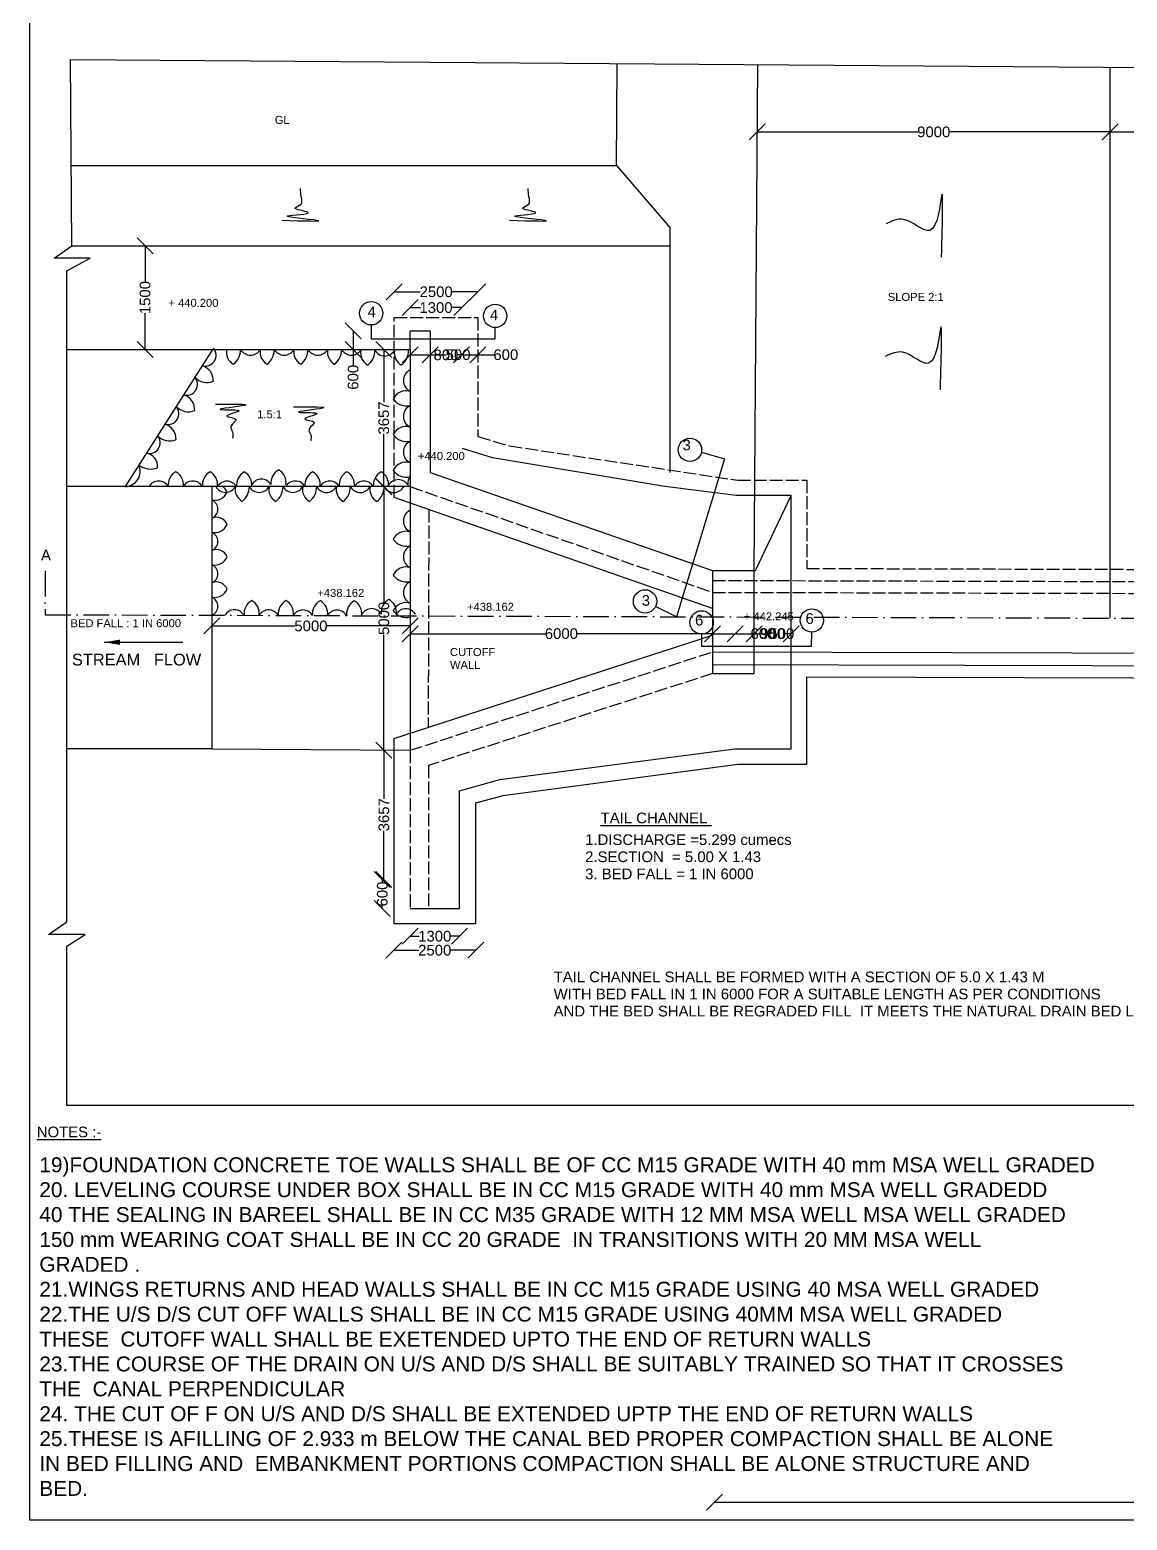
# Model space of a CAD drawing. Header units: millimetres. Extents: x 5759293 to 5767347, y 20978867 to 20983265.
# Drawn here: x 5759293 to 5761352, y 20978871 to 20981665 of the extents above; entities that cross this region are included whole.
import ezdxf

# ---------------------------------------------------------------- set-up
doc = ezdxf.new("R2010")
doc.units = ezdxf.units.MM
doc.header["$MEASUREMENT"] = 0
doc.linetypes.add('ACAD_ISO02W100', pattern=[15, 12, -3])
doc.linetypes.add('ACAD_ISO10W100', pattern=[18, 12, -3, 0, -3])
for name, color, linetype in [('DIMENSIONS', 7, 'Continuous'), ('DRAWING', 2, 'Continuous'), ('TEXT', 7, 'Continuous')]:
    doc.layers.add(name, color=color, linetype=linetype)
doc.styles.get("Standard").update_dxf_attribs({"font": 'arial.ttf', "height": 20})
doc.dimstyles.get("Standard").update_dxf_attribs({"dimtxt": 12, "dimasz": 30, "dimexe": 0.18, "dimexo": 0.0625, "dimgap": 0.09, "dimtad": 0, "dimdec": 0, "dimzin": 0, "dimdsep": 46, "dimtxsty": 'Standard', "dimblk": 'OBLIQUE', "dimcen": 0.09, "dimse1": 1, "dimse2": 1, "dimadec": 0, "dimazin": 0, "dimtfac": 1, "dimtdec": 0, "dimtofl": 0, "dimtmove": 0, "dimatfit": 3, "dimfxl": 1, "dimtolj": 1, "dimtzin": 0, "dimarcsym": 0})

# ---------------------------------------------------------------- blocks, each defined once
blk = doc.blocks.new('_Oblique')
at = {"color": 0, "linetype": 'ByBlock', "lineweight": -2}
blk.add_line((-0.5, -0.5), (0.5, 0.5), dxfattribs=at)
blk = doc.blocks.new('*D25')
at = {"layer": 'Defpoints', "color": 0, "transparency": 16777216}
for p in [(5760577.4, 20982123.5), (5764838.6, 20982106.5), (5764838.6, 20978904.5)]:
    blk.add_point(p, dxfattribs=at)
at = {"layer": 'DIMENSIONS', "color": 0, "lineweight": -2, "transparency": 16777216}
for p, q in [((5760577.4, 20978904.5), (5762670.1, 20978904.5)), ((5764838.6, 20978904.5), (5762745.9, 20978904.5))]:
    blk.add_line(p, q, dxfattribs=at)
at = {"layer": 'DIMENSIONS', "color": 0, "lineweight": -2, "transparency": 16777216, "xscale": 30, "yscale": 30, "zscale": 30, "rotation": 180}
blk.add_blockref('_Oblique', (5760577.4, 20978904.5), dxfattribs=at)
at = {"layer": 'DIMENSIONS', "color": 0, "lineweight": -2, "transparency": 16777216, "xscale": 30, "yscale": 30, "zscale": 30}
blk.add_blockref('_Oblique', (5764838.6, 20978904.5), dxfattribs=at)
at = {"layer": 'DIMENSIONS', "color": 0, "transparency": 16777216, "insert": (5762708, 20978904.5), "char_height": 20, "attachment_point": 5}
blk.add_mtext('\\A1;60725', dxfattribs=at)
blk = doc.blocks.new('*D51')
at = {"layer": 'Defpoints', "color": 0, "transparency": 16777216}
for p in [(5759509.2, 20981260.3), (5759509.2, 20981066), (5759509.2, 20981066)]:
    blk.add_point(p, dxfattribs=at)
at = {"layer": 'DIMENSIONS', "color": 0, "lineweight": -2, "transparency": 16777216}
for p, q in [((5759509.2, 20981260.3), (5759509.2, 20981192.2)), ((5759509.2, 20981066), (5759509.2, 20981134.2))]:
    blk.add_line(p, q, dxfattribs=at)
at = {"layer": 'DIMENSIONS', "color": 0, "lineweight": -2, "transparency": 16777216, "xscale": 30, "yscale": 30, "zscale": 30}
for p, rotation in [((5759509.2, 20981260.3), 90), ((5759509.2, 20981066), 270)]:
    blk.add_blockref('_Oblique', p, dxfattribs=dict(at, rotation=rotation))
at = {"layer": 'DIMENSIONS', "color": 0, "transparency": 16777216, "insert": (5759509.2, 20981163.2), "char_height": 20, "attachment_point": 5, "rotation": 90}
blk.add_mtext('\\A1;1500', dxfattribs=at)
blk = doc.blocks.new('*D52')
at = {"layer": 'Defpoints', "color": 0, "transparency": 16777216}
for p in [(5760006.4, 20981100.8), (5759899.4, 20981066), (5760006.4, 20981066)]:
    blk.add_point(p, dxfattribs=at)
at = {"layer": 'DIMENSIONS', "color": 0, "lineweight": -2, "transparency": 16777216}
for p, q in [((5759899.4, 20981100.8), (5759899.4, 20981066)), ((5759899.4, 20981066), (5759899.4, 20981036))]:
    blk.add_line(p, q, dxfattribs=at)
at = {"layer": 'DIMENSIONS', "color": 0, "lineweight": -2, "transparency": 16777216, "xscale": 30, "yscale": 30, "zscale": 30}
for p, rotation in [((5759899.4, 20981100.8), 90), ((5759899.4, 20981066), 270)]:
    blk.add_blockref('_Oblique', p, dxfattribs=dict(at, rotation=rotation))
at = {"layer": 'DIMENSIONS', "color": 0, "transparency": 16777216, "insert": (5759899.4, 20981013.8), "char_height": 20, "attachment_point": 5, "rotation": 90}
blk.add_mtext('\\A1;600', dxfattribs=at)
blk = doc.blocks.new('*D53')
at = {"layer": 'Defpoints', "color": 0, "transparency": 16777216}
for p in [(5760103.5, 20981144.4), (5760006.4, 20981100.8), (5760103.5, 20981100.8)]:
    blk.add_point(p, dxfattribs=at)
at = {"layer": 'DIMENSIONS', "color": 0, "lineweight": -2, "transparency": 16777216}
for p, q in [((5760006.4, 20981144.4), (5760026, 20981144.4)), ((5760103.5, 20981144.4), (5760083.9, 20981144.4))]:
    blk.add_line(p, q, dxfattribs=at)
at = {"layer": 'DIMENSIONS', "color": 0, "lineweight": -2, "transparency": 16777216, "xscale": 30, "yscale": 30, "zscale": 30, "rotation": 180}
blk.add_blockref('_Oblique', (5760006.4, 20981144.4), dxfattribs=at)
at = {"layer": 'DIMENSIONS', "color": 0, "lineweight": -2, "transparency": 16777216, "xscale": 30, "yscale": 30, "zscale": 30}
blk.add_blockref('_Oblique', (5760103.5, 20981144.4), dxfattribs=at)
at = {"layer": 'DIMENSIONS', "color": 0, "transparency": 16777216, "insert": (5760054.9, 20981144.4), "char_height": 20, "attachment_point": 5}
blk.add_mtext('\\A1;1300', dxfattribs=at)
blk = doc.blocks.new('*D54')
at = {"layer": 'Defpoints', "color": 0, "transparency": 16777216}
for p in [(5760133.6, 20981174), (5759976.7, 20981125.6), (5760133.6, 20981125.6)]:
    blk.add_point(p, dxfattribs=at)
at = {"layer": 'DIMENSIONS', "color": 0, "lineweight": -2, "transparency": 16777216}
for p, q in [((5759976.7, 20981174), (5760025.1, 20981174)), ((5760133.6, 20981174), (5760085.3, 20981174))]:
    blk.add_line(p, q, dxfattribs=at)
at = {"layer": 'DIMENSIONS', "color": 0, "lineweight": -2, "transparency": 16777216, "xscale": 30, "yscale": 30, "zscale": 30, "rotation": 180}
blk.add_blockref('_Oblique', (5759976.7, 20981174), dxfattribs=at)
at = {"layer": 'DIMENSIONS', "color": 0, "lineweight": -2, "transparency": 16777216, "xscale": 30, "yscale": 30, "zscale": 30}
blk.add_blockref('_Oblique', (5760133.6, 20981174), dxfattribs=at)
at = {"layer": 'DIMENSIONS', "color": 0, "transparency": 16777216, "insert": (5760055.2, 20981174), "char_height": 20, "attachment_point": 5}
blk.add_mtext('\\A1;2500', dxfattribs=at)
blk = doc.blocks.new('*D55')
at = {"layer": 'Defpoints', "color": 0, "transparency": 16777216}
for p in [(5760006.4, 20981056.1), (5760044.1, 20981056.1), (5760044.1, 20981056.1)]:
    blk.add_point(p, dxfattribs=at)
at = {"layer": 'DIMENSIONS', "color": 0, "lineweight": -2, "transparency": 16777216}
for p, q in [((5760006.4, 20981056.1), (5760044.1, 20981056.1)), ((5760044.1, 20981056.1), (5760074.1, 20981056.1))]:
    blk.add_line(p, q, dxfattribs=at)
at = {"layer": 'DIMENSIONS', "color": 0, "lineweight": -2, "transparency": 16777216, "xscale": 30, "yscale": 30, "zscale": 30, "rotation": 180}
blk.add_blockref('_Oblique', (5760006.4, 20981056.1), dxfattribs=at)
at = {"layer": 'DIMENSIONS', "color": 0, "lineweight": -2, "transparency": 16777216, "xscale": 30, "yscale": 30, "zscale": 30}
blk.add_blockref('_Oblique', (5760044.1, 20981056.1), dxfattribs=at)
at = {"layer": 'DIMENSIONS', "color": 0, "transparency": 16777216, "insert": (5760096.3, 20981056.1), "char_height": 20, "attachment_point": 5}
blk.add_mtext('\\A1;500', dxfattribs=at)
blk = doc.blocks.new('*D56')
at = {"layer": 'Defpoints', "color": 0, "transparency": 16777216}
for p in [(5760044.1, 20981056.1), (5760103, 20981056.1), (5760103, 20981055.7)]:
    blk.add_point(p, dxfattribs=at)
at = {"layer": 'DIMENSIONS', "color": 0, "lineweight": -2, "transparency": 16777216}
for p, q in [((5760044.1, 20981055.7), (5760051.4, 20981055.7)), ((5760103, 20981055.7), (5760095.7, 20981055.7))]:
    blk.add_line(p, q, dxfattribs=at)
at = {"layer": 'DIMENSIONS', "color": 0, "lineweight": -2, "transparency": 16777216, "xscale": 30, "yscale": 30, "zscale": 30, "rotation": 180}
blk.add_blockref('_Oblique', (5760044.1, 20981055.7), dxfattribs=at)
at = {"layer": 'DIMENSIONS', "color": 0, "lineweight": -2, "transparency": 16777216, "xscale": 30, "yscale": 30, "zscale": 30}
blk.add_blockref('_Oblique', (5760103, 20981055.7), dxfattribs=at)
at = {"layer": 'DIMENSIONS', "color": 0, "transparency": 16777216, "insert": (5760073.6, 20981055.7), "char_height": 20, "attachment_point": 5}
blk.add_mtext('\\A1;800', dxfattribs=at)
blk = doc.blocks.new('*D57')
at = {"layer": 'Defpoints', "color": 0, "transparency": 16777216}
for p in [(5760133.6, 20981056.1), (5760103, 20981055.7), (5760133.6, 20981055.7)]:
    blk.add_point(p, dxfattribs=at)
at = {"layer": 'DIMENSIONS', "color": 0, "lineweight": -2, "transparency": 16777216}
for p, q in [((5760103, 20981056.1), (5760133.6, 20981056.1)), ((5760133.6, 20981056.1), (5760163.6, 20981056.1))]:
    blk.add_line(p, q, dxfattribs=at)
at = {"layer": 'DIMENSIONS', "color": 0, "lineweight": -2, "transparency": 16777216, "xscale": 30, "yscale": 30, "zscale": 30, "rotation": 180}
blk.add_blockref('_Oblique', (5760103, 20981056.1), dxfattribs=at)
at = {"layer": 'DIMENSIONS', "color": 0, "lineweight": -2, "transparency": 16777216, "xscale": 30, "yscale": 30, "zscale": 30}
blk.add_blockref('_Oblique', (5760133.6, 20981056.1), dxfattribs=at)
at = {"layer": 'DIMENSIONS', "color": 0, "transparency": 16777216, "insert": (5760185.8, 20981056.1), "char_height": 20, "attachment_point": 5}
blk.add_mtext('\\A1;600', dxfattribs=at)
blk = doc.blocks.new('*D58')
at = {"layer": 'Defpoints', "color": 0, "transparency": 16777216}
for p in [(5759634.2, 20980567.4), (5760006.4, 20980563.8), (5760006.4, 20980547.5)]:
    blk.add_point(p, dxfattribs=at)
at = {"layer": 'DIMENSIONS', "color": 0, "lineweight": -2, "transparency": 16777216}
for p, q in [((5759634.2, 20980547.5), (5759790.4, 20980547.5)), ((5760006.4, 20980547.5), (5759850.2, 20980547.5))]:
    blk.add_line(p, q, dxfattribs=at)
at = {"layer": 'DIMENSIONS', "color": 0, "lineweight": -2, "transparency": 16777216, "xscale": 30, "yscale": 30, "zscale": 30, "rotation": 180}
blk.add_blockref('_Oblique', (5759634.2, 20980547.5), dxfattribs=at)
at = {"layer": 'DIMENSIONS', "color": 0, "lineweight": -2, "transparency": 16777216, "xscale": 30, "yscale": 30, "zscale": 30}
blk.add_blockref('_Oblique', (5760006.4, 20980547.5), dxfattribs=at)
at = {"layer": 'DIMENSIONS', "color": 0, "transparency": 16777216, "insert": (5759820.3, 20980547.5), "char_height": 20, "attachment_point": 5}
blk.add_mtext('\\A1;5000', dxfattribs=at)
blk = doc.blocks.new('*D59')
at = {"layer": 'Defpoints', "color": 0, "transparency": 16777216}
for p in [(5759957.6, 20980808.7), (5759954.2, 20980314.8), (5759957.2, 20980314.8)]:
    blk.add_point(p, dxfattribs=at)
at = {"layer": 'DIMENSIONS', "color": 0, "lineweight": -2, "transparency": 16777216}
for p, q in [((5759957.2, 20980808.7), (5759957.2, 20980591.7)), ((5759957.2, 20980314.8), (5759957.2, 20980531.8))]:
    blk.add_line(p, q, dxfattribs=at)
at = {"layer": 'DIMENSIONS', "color": 0, "lineweight": -2, "transparency": 16777216, "xscale": 30, "yscale": 30, "zscale": 30}
for p, rotation in [((5759957.2, 20980808.7), 90), ((5759957.2, 20980314.8), 270)]:
    blk.add_blockref('_Oblique', p, dxfattribs=dict(at, rotation=rotation))
at = {"layer": 'DIMENSIONS', "color": 0, "transparency": 16777216, "insert": (5759957.2, 20980561.7), "char_height": 20, "attachment_point": 5, "rotation": 90}
blk.add_mtext('\\A1;5000', dxfattribs=at)
blk = doc.blocks.new('*D60')
at = {"layer": 'Defpoints', "color": 0, "transparency": 16777216}
for p in [(5759957.2, 20981066), (5759957, 20980808.9), (5759957, 20980808.9)]:
    blk.add_point(p, dxfattribs=at)
at = {"layer": 'DIMENSIONS', "color": 0, "lineweight": -2, "transparency": 16777216}
for p, q in [((5759957, 20981066), (5759957, 20980967.4)), ((5759957, 20980808.9), (5759957, 20980907.5))]:
    blk.add_line(p, q, dxfattribs=at)
at = {"layer": 'DIMENSIONS', "color": 0, "lineweight": -2, "transparency": 16777216, "xscale": 30, "yscale": 30, "zscale": 30}
for p, rotation in [((5759957, 20981066), 90), ((5759957, 20980808.9), 270)]:
    blk.add_blockref('_Oblique', p, dxfattribs=dict(at, rotation=rotation))
at = {"layer": 'DIMENSIONS', "color": 0, "transparency": 16777216, "insert": (5759957, 20980937.5), "char_height": 20, "attachment_point": 5, "rotation": 90}
blk.add_mtext('\\A1;3657', dxfattribs=at)
blk = doc.blocks.new('*D61')
at = {"layer": 'Defpoints', "color": 0, "transparency": 16777216}
for p in [(5760006.4, 20980547.5), (5760573.8, 20980533.1), (5760573.8, 20980530.1)]:
    blk.add_point(p, dxfattribs=at)
at = {"layer": 'DIMENSIONS', "color": 0, "lineweight": -2, "transparency": 16777216}
for p, q in [((5760006.4, 20980533.1), (5760260.1, 20980533.1)), ((5760573.8, 20980533.1), (5760320.1, 20980533.1))]:
    blk.add_line(p, q, dxfattribs=at)
at = {"layer": 'DIMENSIONS', "color": 0, "lineweight": -2, "transparency": 16777216, "xscale": 30, "yscale": 30, "zscale": 30, "rotation": 180}
blk.add_blockref('_Oblique', (5760006.4, 20980533.1), dxfattribs=at)
at = {"layer": 'DIMENSIONS', "color": 0, "lineweight": -2, "transparency": 16777216, "xscale": 30, "yscale": 30, "zscale": 30}
blk.add_blockref('_Oblique', (5760573.8, 20980533.1), dxfattribs=at)
at = {"layer": 'DIMENSIONS', "color": 0, "transparency": 16777216, "insert": (5760290.1, 20980533.1), "char_height": 20, "attachment_point": 5}
blk.add_mtext('\\A1;6000', dxfattribs=at)
blk = doc.blocks.new('*D62')
at = {"layer": 'Defpoints', "color": 0, "transparency": 16777216}
for p in [(5760573.8, 20980533.1), (5760616, 20980533.1), (5760616, 20980533.1)]:
    blk.add_point(p, dxfattribs=at)
at = {"layer": 'DIMENSIONS', "color": 0, "lineweight": -2, "transparency": 16777216}
for p, q in [((5760573.8, 20980533.1), (5760616, 20980533.1)), ((5760616, 20980533.1), (5760646, 20980533.1))]:
    blk.add_line(p, q, dxfattribs=at)
at = {"layer": 'DIMENSIONS', "color": 0, "lineweight": -2, "transparency": 16777216, "xscale": 30, "yscale": 30, "zscale": 30, "rotation": 180}
blk.add_blockref('_Oblique', (5760573.8, 20980533.1), dxfattribs=at)
at = {"layer": 'DIMENSIONS', "color": 0, "lineweight": -2, "transparency": 16777216, "xscale": 30, "yscale": 30, "zscale": 30}
blk.add_blockref('_Oblique', (5760616, 20980533.1), dxfattribs=at)
at = {"layer": 'DIMENSIONS', "color": 0, "transparency": 16777216, "insert": (5760668.2, 20980533.1), "char_height": 20, "attachment_point": 5}
blk.add_mtext('\\A1;600', dxfattribs=at)
blk = doc.blocks.new('*D63')
at = {"layer": 'Defpoints', "color": 0, "transparency": 16777216}
for p in [(5760616, 20980533.1), (5760651.5, 20980533.1), (5760651.5, 20980533.1)]:
    blk.add_point(p, dxfattribs=at)
at = {"layer": 'DIMENSIONS', "color": 0, "lineweight": -2, "transparency": 16777216}
for p, q in [((5760616, 20980533.1), (5760651.5, 20980533.1)), ((5760651.5, 20980533.1), (5760681.5, 20980533.1))]:
    blk.add_line(p, q, dxfattribs=at)
at = {"layer": 'DIMENSIONS', "color": 0, "lineweight": -2, "transparency": 16777216, "xscale": 30, "yscale": 30, "zscale": 30, "rotation": 180}
blk.add_blockref('_Oblique', (5760616, 20980533.1), dxfattribs=at)
at = {"layer": 'DIMENSIONS', "color": 0, "lineweight": -2, "transparency": 16777216, "xscale": 30, "yscale": 30, "zscale": 30}
blk.add_blockref('_Oblique', (5760651.5, 20980533.1), dxfattribs=at)
at = {"layer": 'DIMENSIONS', "color": 0, "transparency": 16777216, "insert": (5760703.6, 20980533.1), "char_height": 20, "attachment_point": 5}
blk.add_mtext('\\A1;500', dxfattribs=at)
blk = doc.blocks.new('*D64')
at = {"layer": 'Defpoints', "color": 0, "transparency": 16777216}
for p in [(5760651.5, 20980533.1), (5760721.4, 20980533.1), (5760721.4, 20980533.1)]:
    blk.add_point(p, dxfattribs=at)
at = {"layer": 'DIMENSIONS', "color": 0, "lineweight": -2, "transparency": 16777216}
for p, q in [((5760651.5, 20980533.1), (5760664.3, 20980533.1)), ((5760721.4, 20980533.1), (5760708.6, 20980533.1))]:
    blk.add_line(p, q, dxfattribs=at)
at = {"layer": 'DIMENSIONS', "color": 0, "lineweight": -2, "transparency": 16777216, "xscale": 30, "yscale": 30, "zscale": 30, "rotation": 180}
blk.add_blockref('_Oblique', (5760651.5, 20980533.1), dxfattribs=at)
at = {"layer": 'DIMENSIONS', "color": 0, "lineweight": -2, "transparency": 16777216, "xscale": 30, "yscale": 30, "zscale": 30}
blk.add_blockref('_Oblique', (5760721.4, 20980533.1), dxfattribs=at)
at = {"layer": 'DIMENSIONS', "color": 0, "transparency": 16777216, "insert": (5760686.4, 20980533.1), "char_height": 20, "attachment_point": 5}
blk.add_mtext('\\A1;900', dxfattribs=at)
blk = doc.blocks.new('*D65')
at = {"layer": 'Defpoints', "color": 0, "transparency": 16777216}
for p in [(5759954.2, 20980314.8), (5759954.2, 20980072.4), (5759957.2, 20980072.4)]:
    blk.add_point(p, dxfattribs=at)
at = {"layer": 'DIMENSIONS', "color": 0, "lineweight": -2, "transparency": 16777216}
for p, q in [((5759957.2, 20980314.8), (5759957.2, 20980223.5)), ((5759957.2, 20980072.4), (5759957.2, 20980163.6))]:
    blk.add_line(p, q, dxfattribs=at)
at = {"layer": 'DIMENSIONS', "color": 0, "lineweight": -2, "transparency": 16777216, "xscale": 30, "yscale": 30, "zscale": 30}
for p, rotation in [((5759957.2, 20980314.8), 90), ((5759957.2, 20980072.4), 270)]:
    blk.add_blockref('_Oblique', p, dxfattribs=dict(at, rotation=rotation))
at = {"layer": 'DIMENSIONS', "color": 0, "transparency": 16777216, "insert": (5759957.2, 20980193.6), "char_height": 20, "attachment_point": 5, "rotation": 90}
blk.add_mtext('\\A1;3657', dxfattribs=at)
blk = doc.blocks.new('*D66')
at = {"layer": 'Defpoints', "color": 0, "transparency": 16777216}
for p in [(5759954.2, 20980072.4), (5759954.2, 20980017.7), (5760006.4, 20980017.7)]:
    blk.add_point(p, dxfattribs=at)
at = {"layer": 'DIMENSIONS', "color": 0, "lineweight": -2, "transparency": 16777216}
for p, q in [((5759954.2, 20980072.4), (5759954.2, 20980067.2)), ((5759954.2, 20980017.7), (5759954.2, 20980022.8))]:
    blk.add_line(p, q, dxfattribs=at)
at = {"layer": 'DIMENSIONS', "color": 0, "lineweight": -2, "transparency": 16777216, "xscale": 30, "yscale": 30, "zscale": 30}
for p, rotation in [((5759954.2, 20980072.4), 90), ((5759954.2, 20980017.7), 270)]:
    blk.add_blockref('_Oblique', p, dxfattribs=dict(at, rotation=rotation))
at = {"layer": 'DIMENSIONS', "color": 0, "transparency": 16777216, "insert": (5759954.2, 20980045), "char_height": 20, "attachment_point": 5, "rotation": 90}
blk.add_mtext('\\A1;600', dxfattribs=at)
blk = doc.blocks.new('*D67')
at = {"layer": 'Defpoints', "color": 0, "transparency": 16777216}
for p in [(5760006.4, 20980017.7), (5760098.8, 20980017.7), (5760098.8, 20979965.8)]:
    blk.add_point(p, dxfattribs=at)
at = {"layer": 'DIMENSIONS', "color": 0, "lineweight": -2, "transparency": 16777216}
for p, q in [((5760006.4, 20979965.8), (5760023.6, 20979965.8)), ((5760098.8, 20979965.8), (5760081.6, 20979965.8))]:
    blk.add_line(p, q, dxfattribs=at)
at = {"layer": 'DIMENSIONS', "color": 0, "lineweight": -2, "transparency": 16777216, "xscale": 30, "yscale": 30, "zscale": 30, "rotation": 180}
blk.add_blockref('_Oblique', (5760006.4, 20979965.8), dxfattribs=at)
at = {"layer": 'DIMENSIONS', "color": 0, "lineweight": -2, "transparency": 16777216, "xscale": 30, "yscale": 30, "zscale": 30}
blk.add_blockref('_Oblique', (5760098.8, 20979965.8), dxfattribs=at)
at = {"layer": 'DIMENSIONS', "color": 0, "transparency": 16777216, "insert": (5760052.6, 20979965.8), "char_height": 20, "attachment_point": 5}
blk.add_mtext('\\A1;1300', dxfattribs=at)
blk = doc.blocks.new('*D68')
at = {"layer": 'Defpoints', "color": 0, "transparency": 16777216}
for p in [(5759975.6, 20979989.6), (5760129.5, 20979989.6), (5760129.5, 20979939.5)]:
    blk.add_point(p, dxfattribs=at)
at = {"layer": 'DIMENSIONS', "color": 0, "lineweight": -2, "transparency": 16777216}
for p, q in [((5759975.6, 20979939.5), (5760022.4, 20979939.5)), ((5760129.5, 20979939.5), (5760082.6, 20979939.5))]:
    blk.add_line(p, q, dxfattribs=at)
at = {"layer": 'DIMENSIONS', "color": 0, "lineweight": -2, "transparency": 16777216, "xscale": 30, "yscale": 30, "zscale": 30, "rotation": 180}
blk.add_blockref('_Oblique', (5759975.6, 20979939.5), dxfattribs=at)
at = {"layer": 'DIMENSIONS', "color": 0, "lineweight": -2, "transparency": 16777216, "xscale": 30, "yscale": 30, "zscale": 30}
blk.add_blockref('_Oblique', (5760129.5, 20979939.5), dxfattribs=at)
at = {"layer": 'DIMENSIONS', "color": 0, "transparency": 16777216, "insert": (5760052.5, 20979939.5), "char_height": 20, "attachment_point": 5}
blk.add_mtext('\\A1;2500', dxfattribs=at)
blk = doc.blocks.new('*D75')
at = {"layer": 'Defpoints', "color": 0, "transparency": 16777216}
for p in [(5760657.5, 20981473.8), (5761319.7, 20981473.8), (5761319.7, 20981473.8)]:
    blk.add_point(p, dxfattribs=at)
at = {"layer": 'DIMENSIONS', "color": 0, "lineweight": -2, "transparency": 16777216}
for p, q in [((5760657.5, 20981473.8), (5760958.7, 20981473.8)), ((5761319.7, 20981473.8), (5761018.5, 20981473.8))]:
    blk.add_line(p, q, dxfattribs=at)
at = {"layer": 'DIMENSIONS', "color": 0, "lineweight": -2, "transparency": 16777216, "xscale": 30, "yscale": 30, "zscale": 30, "rotation": 180}
blk.add_blockref('_Oblique', (5760657.5, 20981473.8), dxfattribs=at)
at = {"layer": 'DIMENSIONS', "color": 0, "lineweight": -2, "transparency": 16777216, "xscale": 30, "yscale": 30, "zscale": 30}
blk.add_blockref('_Oblique', (5761319.7, 20981473.8), dxfattribs=at)
at = {"layer": 'DIMENSIONS', "color": 0, "transparency": 16777216, "insert": (5760988.6, 20981473.8), "char_height": 20, "attachment_point": 5}
blk.add_mtext('\\A1;9000', dxfattribs=at)
blk = doc.blocks.new('*D76')
at = {"layer": 'Defpoints', "color": 0, "transparency": 16777216}
for p in [(5761319.7, 20981473.8), (5761840, 20981473.8), (5761840, 20981473.8)]:
    blk.add_point(p, dxfattribs=at)
at = {"layer": 'DIMENSIONS', "color": 0, "lineweight": -2, "transparency": 16777216}
for p, q in [((5761319.7, 20981473.8), (5761549.8, 20981473.8)), ((5761840, 20981473.8), (5761609.9, 20981473.8))]:
    blk.add_line(p, q, dxfattribs=at)
at = {"layer": 'DIMENSIONS', "color": 0, "lineweight": -2, "transparency": 16777216, "xscale": 30, "yscale": 30, "zscale": 30, "rotation": 180}
blk.add_blockref('_Oblique', (5761319.7, 20981473.8), dxfattribs=at)
at = {"layer": 'DIMENSIONS', "color": 0, "lineweight": -2, "transparency": 16777216, "xscale": 30, "yscale": 30, "zscale": 30}
blk.add_blockref('_Oblique', (5761840, 20981473.8), dxfattribs=at)
at = {"layer": 'DIMENSIONS', "color": 0, "transparency": 16777216, "insert": (5761579.8, 20981473.8), "char_height": 20, "attachment_point": 5}
blk.add_mtext('\\A1;8925', dxfattribs=at)

msp = doc.modelspace()

# ---------------------------------------------------------------- linework, layer by layer
at = {"layer": 'DRAWING', "color": 0}
msp.add_lwpolyline([(5767302.5, 20978870.9), (5759292.9, 20978870.9), (5759292.9, 20983265.3), (5767302.5, 20983265.3)], close=True, dxfattribs=at)
for points in [[(5759369, 20981609.5), (5762233.9, 20981588.3), (5762258.8, 20981621.4), (5762274, 20981553.4), (5762297.3, 20981587.8), (5763692.7, 20981582.6), (5763717.9, 20981547.9), (5763719.1, 20981615.7), (5763743.9, 20981582.4), (5765680.3, 20981588.3)], [(5765936.2, 20979648.5), (5759362.5, 20979648.5), (5759362.5, 20979947.2), (5759396.7, 20979969.2), (5759328.1, 20979969.2), (5759362.5, 20979992.9), (5759362.5, 20981213.7), (5759406, 20981236.9), (5759338.8, 20981236.9), (5759371.5, 20981260.3), (5759369, 20981609.5)], [(5759370.4, 20981411.1), (5760393.3, 20981411.1), (5760394.7, 20981601.9)], [(5760651.5, 20980651.4), (5760658.5, 20981599.9)], [(5761319.7, 20980562.3), (5761319.7, 20981595.1)], [(5760393.3, 20981411.1), (5760493.7, 20981294.7), (5760493.7, 20980835.3)], [(5759371.5, 20981260.3), (5760493.7, 20981260.3)], [(5760006.4, 20981066), (5760006.4, 20981100.8), (5760044.1, 20981100.8), (5760044.1, 20980835.4), (5760573.8, 20980651.4), (5760654.3, 20980651.4), (5760721.2, 20980792.4), (5760618.2, 20980792.4), (5760484.4, 20980808.9), (5760160.6, 20980863.1), (5760104.4, 20980880.5)], [(5759362.5, 20981066), (5760006.4, 20981066)], [(5759635.9, 20981066), (5759471.7, 20980808.9)], [(5760006.4, 20981066), (5760006.4, 20980314.4)], [(5760006.4, 20980808.9), (5759362.5, 20980808.9)], [(5759634.2, 20980808.9), (5759634.2, 20980568.7), (5759634.2, 20980317), (5759362.5, 20980317)], [(5760573.8, 20980580.1), (5759976.7, 20980788.3)], [(5760721.4, 20980554.9), (5760721.2, 20980792.4)], [(5760573.8, 20980651.4), (5760573.8, 20980458.4), (5760651.5, 20980458.4), (5760651.5, 20980651.4)], [(5760006.4, 20980017.7), (5760098.8, 20980017.7), (5760098.8, 20980238.6), (5760174.4, 20980259.7), (5760615.4, 20980317.4), (5760721.4, 20980317.4), (5760721.4, 20980554.9)], [(5759975.6, 20980336.4), (5760573.8, 20980530.1)], [(5760573.8, 20980498.9), (5764841.5, 20980487.4)], [(5760573.8, 20980475.4), (5764841.5, 20980464.1)], [(5759975.6, 20980336.4), (5759975.6, 20979989.6), (5760129.5, 20979989.6), (5760129.5, 20980216.1), (5760180.6, 20980229.7), (5760621.3, 20980288.2), (5760750.6, 20980288.2), (5760750.6, 20980452.3), (5764625.4, 20980440.6)], [(5759634.2, 20980317), (5760006.4, 20980314.4)]]:
    msp.add_lwpolyline(points, dxfattribs=at)
at = {"layer": 'DRAWING', "color": 0, "linetype": 'ACAD_ISO02W100', "ltscale": 2}
for points in [[(5759976.7, 20980788.3), (5759976.7, 20981125.6), (5760133.6, 20981125.6), (5760133.6, 20980903), (5760192.9, 20980885.1), (5760621, 20980820.8), (5760750.3, 20980820.8), (5760750.3, 20980655.4), (5764625.4, 20980644.6)], [(5760006.4, 20980808.9), (5760573.8, 20980610.6), (5764841.5, 20980600)], [(5760041.5, 20980765.7), (5760040.2, 20980357.3)], [(5760573.8, 20980632.9), (5764841.5, 20980621.8)], [(5760006.4, 20980314.4), (5760573.8, 20980498.9)], [(5760573.8, 20980458.4), (5760041, 20980286.2), (5760041, 20980017.7)], [(5760006.4, 20980314.4), (5760006.4, 20980017.7)]]:
    msp.add_lwpolyline(points, dxfattribs=at)
at = {"layer": 'DRAWING', "color": 0, "linetype": 'ACAD_ISO10W100', "ltscale": 4}
msp.add_lwpolyline([(5759321.6, 20980651.1), (5759321.6, 20980568.7), (5765991.2, 20980547.2), (5765991.2, 20980628.5)], dxfattribs=at)
at = {"layer": 'DRAWING', "color": 0}
for centre, radius, start, end in [((5759621.9, 20981055.3), 20.5, 254.4526, 40.4213), ((5759687.4, 20981060.9), 25.8, 168.5396, 241.2559), ((5759653.1, 20981066), 35.3, 308.3007, 0.075), ((5759706.8, 20981076.4), 21.2, 209.374, 330.626), ((5759750.6, 20981060.9), 25.8, 168.5396, 241.2559), ((5759716.3, 20981066), 35.3, 308.3007, 0.075), ((5759770, 20981076.4), 21.2, 209.374, 330.626), ((5759813.8, 20981060.9), 25.8, 168.5396, 241.2559), ((5759779.5, 20981066), 35.3, 308.3007, 0.075), ((5759833.2, 20981076.4), 21.2, 209.374, 330.626), ((5759877, 20981060.9), 25.8, 168.5396, 241.2559), ((5759842.7, 20981066), 35.3, 308.3007, 0.075), ((5759896.4, 20981076.4), 21.2, 209.374, 330.626), ((5759939.3, 20981059.4), 25.8, 168.5396, 241.2559), ((5759905, 20981064.5), 35.3, 308.3007, 0.075), ((5759958.7, 20981074.9), 21.2, 209.374, 330.626), ((5760002.5, 20981059.4), 25.8, 168.5396, 241.2559), ((5759968.2, 20981064.5), 35.3, 308.3007, 0.075), ((5759607, 20981006.7), 30.4, 359.3656, 71.8978), ((5759587, 20981000.6), 20.5, 254.4526, 40.4213), ((5759625.3, 20981034.7), 30.8, 222.4805, 293.0372), ((5760016.2, 20981007.6), 22.5, 115.6768, 244.3232), ((5759572, 20980951.9), 30.4, 359.3656, 71.8978), ((5759998.5, 20980962), 26.4, 72.6358, 155.0285), ((5760000.1, 20980992.2), 31.9, 216.6656, 281.3206), ((5759552, 20980945.8), 20.5, 254.4526, 40.4213), ((5759590.4, 20980980), 30.8, 222.4805, 293.0372), ((5760016.2, 20980940.6), 22.5, 115.6768, 244.3232), ((5759537, 20980897.1), 30.4, 359.3656, 71.8978), ((5759998.5, 20980895.1), 26.4, 72.6358, 155.0285), ((5759517, 20980891.1), 20.5, 254.4526, 40.4213), ((5759555.4, 20980925.2), 30.8, 222.4805, 293.0372), ((5760000.1, 20980925.3), 31.9, 216.6656, 281.3206), ((5760016.2, 20980873.7), 22.5, 115.6768, 244.3232), ((5759508.2, 20980847), 24.5, 353.6439, 82.1804), ((5759471.4, 20980837.6), 28.6, 270.6726, 24.2013), ((5759519.4, 20980877.7), 35.9, 232.2413, 291.412), ((5759581.4, 20980811.6), 29, 120.2736, 185.508), ((5759554, 20980812.8), 27.1, 351.3982, 61.8498), ((5759645.6, 20980811.6), 29, 120.2736, 185.508), ((5759618.2, 20980812.8), 27.1, 351.3982, 61.8498), ((5759709.7, 20980811.4), 29, 120.2736, 185.508), ((5759682.3, 20980812.6), 27.1, 351.3982, 61.8498), ((5759774.2, 20980815.3), 29, 120.2736, 185.508), ((5759746.7, 20980816.4), 27.1, 351.3982, 61.8498), ((5759838.1, 20980811.6), 29, 120.2736, 185.508), ((5759810.6, 20980812.8), 27.1, 351.3982, 61.8498), ((5759902.2, 20980811.6), 29, 120.2736, 185.508), ((5759874.8, 20980812.8), 27.1, 351.3982, 61.8498), ((5759966.4, 20980811.6), 29, 120.2736, 185.508), ((5759939, 20980812.8), 27.1, 351.3982, 61.8498), ((5759998.5, 20980828.2), 26.4, 72.6358, 155.0285), ((5760000.1, 20980858.4), 31.9, 216.6656, 281.3206), ((5759534.6, 20980798.5), 20.7, 29.8514, 149.7778), ((5759598.7, 20980798.5), 20.7, 29.8514, 149.7778), ((5759660.1, 20980819.3), 21.2, 209.374, 330.626), ((5759662.9, 20980798.3), 20.7, 29.8514, 149.7778), ((5759643.1, 20980790.9), 21.3, 20.7143, 57.9655), ((5759703.8, 20980803.8), 25.8, 168.5396, 241.2559), ((5759669.5, 20980808.9), 35.3, 308.3007, 0.075), ((5759723.2, 20980819.2), 21.2, 209.374, 330.626), ((5759727.3, 20980802.2), 20.7, 29.8514, 149.7778), ((5759767, 20980803.7), 25.8, 168.5396, 241.2559), ((5759732.7, 20980808.8), 35.3, 308.3007, 0.075), ((5759786.4, 20980819.2), 21.2, 209.374, 330.626), ((5759791.2, 20980798.5), 20.7, 29.8514, 149.7778), ((5759830.2, 20980803.7), 25.8, 168.5396, 241.2559), ((5759795.9, 20980808.8), 35.3, 308.3007, 0.075), ((5759849.6, 20980819.1), 21.2, 209.374, 330.626), ((5759855.4, 20980798.5), 20.7, 29.8514, 149.7778), ((5759893.4, 20980803.6), 25.8, 168.5396, 241.2559), ((5759859.1, 20980808.7), 35.3, 308.3007, 0.075), ((5759912.8, 20980819.1), 21.2, 209.374, 330.626), ((5759919.5, 20980798.5), 20.7, 29.8514, 149.7778), ((5759956.6, 20980803.6), 25.8, 168.5396, 241.2559), ((5759922.3, 20980808.7), 35.3, 308.3007, 0.075), ((5759976, 20980819.1), 21.2, 209.374, 330.626), ((5759984.3, 20980801.2), 20.7, 29.8514, 149.7778), ((5760031.1, 20980814.3), 29, 148.4242, 185.508), ((5759639.8, 20980808.6), 25.4, 257.1783, 336.4087), ((5759627.3, 20980766.7), 18.5, 291.8367, 68.1633), ((5759643.1, 20980730.2), 21.3, 20.7143, 114.9065), ((5760016.2, 20980744.3), 22.5, 115.6768, 244.3232), ((5759639.8, 20980747.9), 25.4, 257.1783, 336.4087), ((5759627.3, 20980706), 18.5, 291.8367, 68.1633), ((5759998.5, 20980698.7), 26.4, 72.6358, 155.0285), ((5760000.1, 20980728.9), 31.9, 216.6656, 281.3206), ((5760016.2, 20980677.3), 22.5, 115.6768, 244.3232), ((5759643.1, 20980669.5), 21.3, 20.7143, 114.9065), ((5759639.8, 20980687.2), 25.4, 257.1783, 336.4087), ((5759627.3, 20980645.3), 18.5, 291.8367, 68.1633), ((5759998.5, 20980631.8), 26.4, 72.6358, 155.0285), ((5760000.1, 20980662), 31.9, 216.6656, 281.3206), ((5759643.1, 20980608.8), 21.3, 20.7143, 114.9065), ((5759639.8, 20980626.5), 25.4, 257.1783, 336.4087), ((5760016.2, 20980610.4), 22.5, 115.6768, 244.3232), ((5759627.3, 20980584.6), 18.5, 291.8367, 68.1633), ((5759723.8, 20980570.3), 29, 120.2736, 185.508), ((5759696.3, 20980571.5), 27.1, 351.3982, 61.8498), ((5759787.9, 20980570.1), 29, 120.2736, 185.508), ((5759760.5, 20980571.3), 27.1, 351.3982, 61.8498), ((5759852, 20980569.9), 29, 120.2736, 185.508), ((5759824.6, 20980571.1), 27.1, 351.3982, 61.8498), ((5759916.2, 20980569.7), 29, 120.2736, 185.508), ((5759888.7, 20980570.9), 27.1, 351.3982, 61.8498), ((5759980.9, 20980572.4), 29, 120.2736, 185.508), ((5759953.5, 20980573.5), 27.1, 351.3982, 61.8498), ((5759998.5, 20980564.9), 26.4, 72.6358, 155.0285), ((5759676.9, 20980557.2), 20.7, 29.8514, 149.7778), ((5759741, 20980557), 20.7, 29.8514, 149.7778), ((5759805.2, 20980556.8), 20.7, 29.8514, 149.7778), ((5759869.3, 20980556.6), 20.7, 29.8514, 149.7778), ((5759934, 20980559.3), 20.7, 29.8514, 149.7778), ((5760000.1, 20980595.1), 31.9, 216.6656, 281.3206), ((5759998.2, 20980559.1), 20.7, 29.8514, 149.7778)]:
    msp.add_arc(centre, radius, start, end, dxfattribs=at)
for points in [[(5759765.6, 20981308.3), (5759832.1, 20981308), (5759776.8, 20981316.7), (5759814.6, 20981322.9), (5759790.6, 20981331.7), (5759801.8, 20981338.5), (5759802.1, 20981352.6), (5759800.9, 20981367.9)], [(5760192.7, 20981308.3), (5760259.2, 20981308), (5760203.9, 20981316.7), (5760241.7, 20981323), (5760217.7, 20981331.7), (5760228.9, 20981338.6), (5760229.2, 20981352.6), (5760228, 20981367.9)], [(5761003.1, 20981239.3), (5761003.1, 20981353), (5760981, 20981289.2), (5760932.2, 20981309.7), (5760899.3, 20981301.6)], [(5761001.1, 20980990.4), (5761001.1, 20981104.2), (5760979, 20981040.3), (5760930.2, 20981060.8), (5760897.3, 20981052.7)], [(5759641.1, 20980963.6), (5759695.5, 20980961.2), (5759650.8, 20980953.4), (5759684.9, 20980950.3), (5759662.5, 20980940.8), (5759679.9, 20980934.7), (5759670.2, 20980921.4), (5759673.3, 20980911), (5759673.4, 20980899.7)], [(5759787.7, 20980958.4), (5759842, 20980955.9), (5759797.4, 20980948.2), (5759831.4, 20980945.1), (5759809.1, 20980935.6), (5759826.4, 20980929.5), (5759816.7, 20980916.2), (5759819.8, 20980905.8), (5759820, 20980894.4)]]:
    msp.add_spline(points, degree=3, dxfattribs=at)
at = {"layer": 'TEXT', "color": 0}
for points in [[(5759933.3, 20981111.9), (5759933.3, 20981086.2), (5760165.8, 20981086.2), (5760166, 20981107)], [(5760552.7, 20980873.2), (5760595.9, 20980861.1), (5760506.1, 20980564.9), (5760466.7, 20980584.1)], [(5760553.2, 20980532.3), (5760553.2, 20980509.9), (5760759.4, 20980509.9), (5760760, 20980536)]]:
    msp.add_lwpolyline(points, dxfattribs=at)
for centre in [(5759933.3, 20981133.8), (5760166, 20981128.9), (5760531.2, 20980877.7), (5760447.1, 20980593.7), (5760553.2, 20980554.2), (5760760, 20980557.9)]:
    msp.add_circle(centre, 21.9, dxfattribs=at)

# ---------------------------------------------------------------- texts
for s, height, p in [('GL', 15, (5759752.6, 20981488.9)), ('SLOPE 2:1', 15, (5760902.4, 20981157)), ('+ 440.200', 15, (5759553, 20981145.9)), ('4', 20, (5759926.4, 20981126.4)), ('4', 20, (5760156, 20981120.9)), ('1.5:1', 15, (5759719.5, 20980936.8)), ('3', 20, (5760517.4, 20980876.8)), ('+440.200', 15, (5760020.9, 20980858.8)), ('A', 20, (5759313.9, 20980670.6)), ('+438.162', 15, (5759832.3, 20980602)), ('+438.162', 15, (5760113.1, 20980576)), ('3', 20, (5760440.8, 20980585.4)), ('BED FALL : 1 IN 6000', 15, (5759369.3, 20980545.2)), ('6', 20, (5760540.8, 20980548.4)), ('+ 442.245', 15, (5760632.3, 20980558.1)), ('6', 20, (5760748, 20980551.5)), ('CUTOFF', 15, (5760081.1, 20980491.2)), ('STREAM   FLOW', 22, (5759372, 20980473.5)), ('WALL', 15, (5760081.1, 20980467.1)), ('%%UTAIL CHANNEL ', 20, (5760363.7, 20980177.6)), ('1.DISCHARGE =5.299 cumecs', 20, (5760334.7, 20980136.9)), ('2.SECTION  = 5.00 X 1.43 ', 20, (5760334.7, 20980104.8)), ('3. BED FALL = 1 IN 6000', 20, (5760334.7, 20980072.7)), ('TAIL CHANNEL SHALL BE FORMED WITH A SECTION OF 5.0 X 1.43 M ', 20, (5760275.6, 20979879.6)), ('WITH BED FALL IN 1 IN 6000 FOR A SUITABLE LENGTH AS PER CONDITIONS ', 20, (5760275.6, 20979847.5)), ('AND THE BED SHALL BE REGRADED FILL  IT MEETS THE NATURAL DRAIN BED LEVEL', 20, (5760275.6, 20979815.4)), ('%%UNOTES :-', 20, (5759306, 20979588.9))]:
    msp.add_text(s, height=height, dxfattribs=at).set_placement(p)
at = {"layer": 'TEXT', "color": 0, "insert": (5759310.8, 20979551.3), "char_height": 28, "width": 1928.452, "attachment_point": 1}
msp.add_mtext('19)FOUNDATION CONCRETE TOE WALLS SHALL BE OF CC M15 GRADE WITH 40 mm MSA WELL GRADED  \\P20. LEVELING COURSE UNDER BOX SHALL BE IN CC M15 GRADE WITH 40 mm MSA WELL GRADEDD 40 THE SEALING IN BAREEL SHALL BE IN CC M35 GRADE WITH 12 MM MSA WELL MSA WELL GRADED 150 mm WEARING COAT SHALL BE IN CC 20 GRADE  IN TRANSITIONS WITH 20 MM MSA WELL GRADED . \\P21.WINGS RETURNS AND HEAD WALLS SHALL BE IN CC M15 GRADE USING 40 MSA WELL GRADED  22.THE U/S D/S CUT OFF WALLS SHALL BE IN CC M15 GRADE USING 40MM MSA WELL GRADED THESE  CUTOFF WALL SHALL BE EXETENDED UPTO THE END OF RETURN WALLS  \\P23.THE COURSE OF THE DRAIN ON U/S AND D/S SHALL BE SUITABLY TRAINED SO THAT IT CROSSES THE  CANAL PERPENDICULAR \\P24. THE CUT OF F ON U/S AND D/S SHALL BE EXTENDED UPTP THE END OF RETURN WALLS    25.THESE IS AFILLING OF 2.933 m BELOW THE CANAL BED PROPER COMPACTION SHALL BE ALONE IN BED FILLING AND  EMBANKMENT PORTIONS COMPACTION SHALL BE ALONE STRUCTURE AND BED.', dxfattribs=at)

# ---------------------------------------------------------------- dimensions: what is measured, and where the dimension line sits
at = {"layer": 'DIMENSIONS', "color": 0}
for base, p1, p2, text, picture, middle in [((5764838.6, 20978904.5), (5760577.4, 20982123.5), (5764838.6, 20982106.5), '60725', '*D25', (5762708, 20978904.5)), ((5761319.7, 20981473.8), (5760657.5, 20981473.8), (5761319.7, 20981473.8), '9000', '*D75', (5760988.6, 20981473.8)), ((5761840, 20981473.8), (5761319.7, 20981473.8), (5761840, 20981473.8), '8925', '*D76', (5761579.8, 20981473.8)), ((5760133.6, 20981174), (5759976.7, 20981125.6), (5760133.6, 20981125.6), '2500', '*D54', (5760055.2, 20981174)), ((5760103.5, 20981144.4), (5760006.4, 20981100.8), (5760103.5, 20981100.8), '1300', '*D53', (5760054.9, 20981144.4)), ((5760044.1, 20981056.1), (5760006.4, 20981056.1), (5760044.1, 20981056.1), '500', '*D55', (5760096.3, 20981056.1)), ((5760103, 20981055.7), (5760044.1, 20981056.1), (5760103, 20981056.1), '800', '*D56', (5760073.6, 20981055.7)), ((5760133.6, 20981056.1), (5760103, 20981055.7), (5760133.6, 20981055.7), '600', '*D57', (5760185.8, 20981056.1)), ((5760006.4, 20980547.5), (5759634.2, 20980567.4), (5760006.4, 20980563.8), '5000', '*D58', (5759820.3, 20980547.5)), ((5760573.8, 20980533.1), (5760006.4, 20980547.5), (5760573.8, 20980530.1), '6000', '*D61', (5760290.1, 20980533.1)), ((5760616, 20980533.1), (5760573.8, 20980533.1), (5760616, 20980533.1), '600', '*D62', (5760668.2, 20980533.1)), ((5760651.5, 20980533.1), (5760616, 20980533.1), (5760651.5, 20980533.1), '500', '*D63', (5760703.6, 20980533.1)), ((5760721.4, 20980533.1), (5760651.5, 20980533.1), (5760721.4, 20980533.1), '900', '*D64', (5760686.4, 20980533.1)), ((5760098.8, 20979965.8), (5760006.4, 20980017.7), (5760098.8, 20980017.7), '1300', '*D67', (5760052.6, 20979965.8)), ((5760129.5, 20979939.5), (5759975.6, 20979989.6), (5760129.5, 20979989.6), '2500', '*D68', (5760052.5, 20979939.5))]:
    dim = msp.add_linear_dim(base=base, p1=p1, p2=p2, text=text, dimstyle='Standard', dxfattribs=at)
    dim.commit()
    dim.dimension.update_dxf_attribs({"geometry": picture, "text_midpoint": middle})
for base, p1, p2, text, picture, middle in [((5759509.2, 20981066), (5759509.2, 20981260.3), (5759509.2, 20981066), '1500', '*D51', (5759509.2, 20981163.2)), ((5759899.4, 20981066), (5760006.4, 20981100.8), (5760006.4, 20981066), '600', '*D52', (5759899.4, 20981013.8)), ((5759957, 20980808.9), (5759957.2, 20981066), (5759957, 20980808.9), '3657', '*D60', (5759957, 20980937.5)), ((5759957.2, 20980314.8), (5759957.6, 20980808.7), (5759954.2, 20980314.8), '5000', '*D59', (5759957.2, 20980561.7)), ((5759957.2, 20980072.4), (5759954.2, 20980314.8), (5759954.2, 20980072.4), '3657', '*D65', (5759957.2, 20980193.6)), ((5759954.2, 20980017.7), (5759954.2, 20980072.4), (5760006.4, 20980017.7), '600', '*D66', (5759954.2, 20980045))]:
    dim = msp.add_linear_dim(base=base, p1=p1, p2=p2, angle=90, text=text, dimstyle='Standard', dxfattribs=at)
    dim.commit()
    dim.dimension.update_dxf_attribs({"geometry": picture, "text_midpoint": middle})

# ---------------------------------------------------------------- leaders
msp.add_leader([(5759432.2, 20980517), (5759580.1, 20980517)], dimstyle='Standard', override={"dimgap": 0.09, "dimtad": 0}, dxfattribs=at)

doc.saveas('drawing.dxf')
